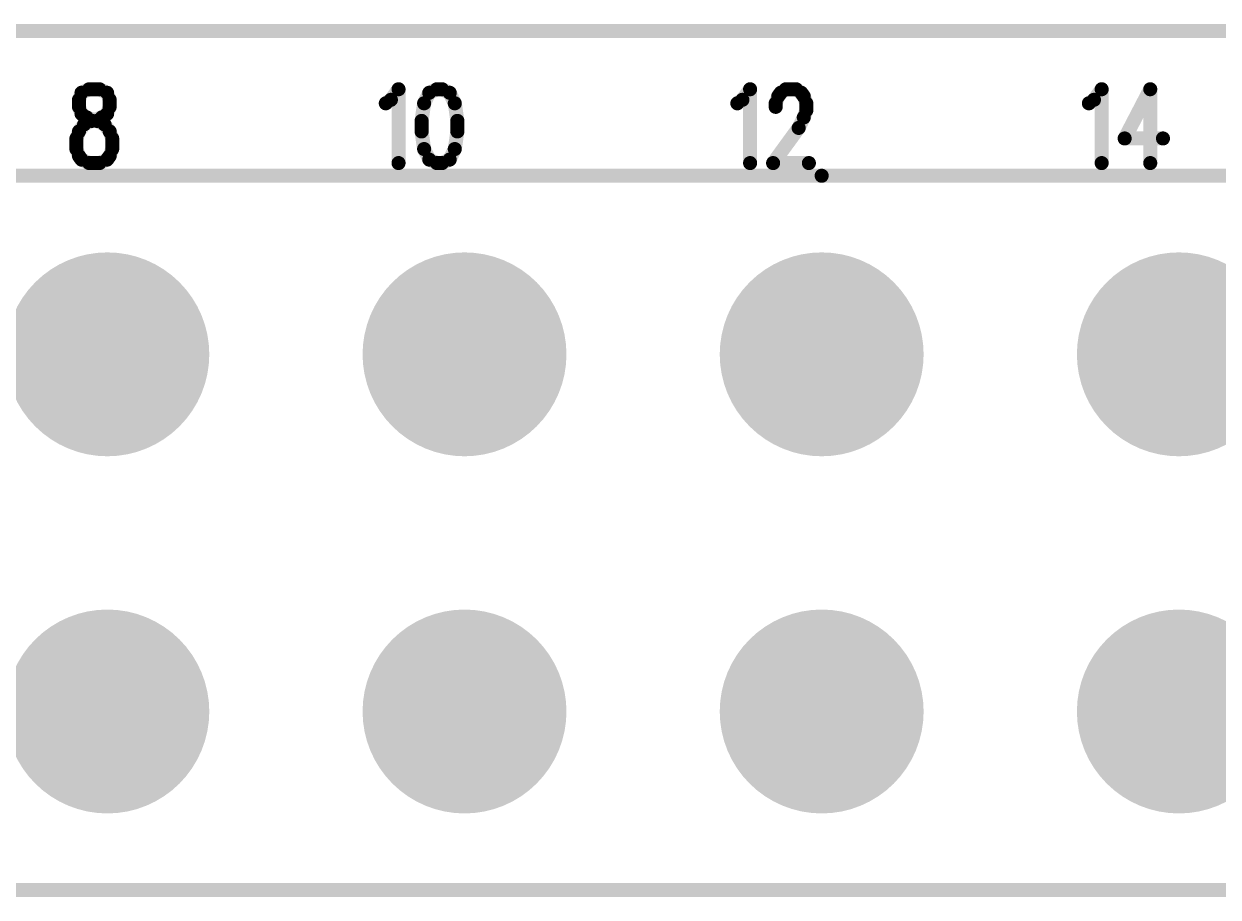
# Model space of a CAD drawing. Extents: x 97 to 206, y 100 to 175.
# Drawn here: x 158.33 to 166.82, y 168.84 to 175.05 of the extents above; entities that cross this region are included whole.
import ezdxf

# ---------------------------------------------------------------- set-up
doc = ezdxf.new("R2010")
doc.units = 0
doc.layers.get('0').update_dxf_attribs({"linetype": 'CONTINUOUS'})
doc.layers.add('MASK-TOP_PHO', color=10, linetype='CONTINUOUS')
doc.layers.add('SILK-TOP_PHO', color=9, linetype='CONTINUOUS')

# ---------------------------------------------------------------- blocks, each defined once
blk = doc.blocks.new('ROUND_1')
at = {"const_width": 0.050038}
blk.add_lwpolyline([(-0.025018, 0, 1), (0.025018, 0, 1)], format="xyb", close=True, dxfattribs=at)
blk = doc.blocks.new('ROUND_235')
at = {"const_width": 0.725042}
blk.add_lwpolyline([(-0.362522, 0, 1), (0.362522, 0, 1)], format="xyb", close=True, dxfattribs=at)

msp = doc.modelspace()

# ---------------------------------------------------------------- linework, layer by layer
at = {"layer": 'MASK-TOP_PHO', "const_width": 0.100076}
msp.add_lwpolyline([(102.00005, 174.999904), (203.000102, 174.999904)], dxfattribs=at)
at = {"layer": 'SILK-TOP_PHO', "const_width": 0.100076}
for points in [[(102.00005, 174.999904), (203.000102, 174.999904)], [(158.790894, 174.585122), (158.736284, 174.559976)], [(158.863538, 174.585122), (158.790894, 174.585122)], [(158.918148, 174.559976), (158.863538, 174.585122)], [(160.936432, 174.509938), (160.990788, 174.585122)], [(160.990788, 174.585122), (160.990788, 174.060104)], [(161.263584, 174.585122), (161.208974, 174.559976)], [(161.299906, 174.585122), (161.263584, 174.585122)], [(161.354516, 174.559976), (161.299906, 174.585122)], [(163.4363, 174.509938), (163.49091, 174.585122)], [(163.49091, 174.585122), (163.49091, 174.060104)], [(163.709096, 174.559976), (163.745418, 174.585122)], [(163.745418, 174.585122), (163.818062, 174.585122)], [(163.818062, 174.585122), (163.854638, 174.559976)], [(165.936422, 174.509938), (165.991032, 174.585122)], [(165.991032, 174.585122), (165.991032, 174.060104)], [(166.336472, 174.585122), (166.154608, 174.23511)], [(166.336472, 174.585122), (166.336472, 174.060104)], [(158.736284, 174.559976), (158.71825, 174.509938)], [(158.71825, 174.509938), (158.71825, 174.4599)], [(158.936436, 174.509938), (158.918148, 174.559976)], [(158.936436, 174.4599), (158.936436, 174.509938)], [(160.90011, 174.485046), (160.936432, 174.509938)], [(161.172652, 174.485046), (161.154618, 174.360078)], [(161.208974, 174.559976), (161.172652, 174.485046)], [(161.390838, 174.485046), (161.354516, 174.559976)], [(161.409126, 174.360078), (161.390838, 174.485046)], [(163.399978, 174.485046), (163.4363, 174.509938)], [(163.672774, 174.485046), (163.690808, 174.535084)], [(163.672774, 174.4599), (163.672774, 174.485046)], [(163.690808, 174.535084), (163.709096, 174.559976)], [(163.854638, 174.559976), (163.872672, 174.535084)], [(163.872672, 174.535084), (163.89096, 174.485046)], [(163.89096, 174.485046), (163.89096, 174.435008)], [(165.9001, 174.485046), (165.936422, 174.509938)], [(158.71825, 174.4599), (158.736284, 174.410116)], [(158.736284, 174.410116), (158.772606, 174.38497)], [(158.881826, 174.38497), (158.918148, 174.410116)], [(158.918148, 174.410116), (158.936436, 174.4599)], [(163.89096, 174.435008), (163.872672, 174.38497)], [(158.71825, 174.284894), (158.754572, 174.334932)], [(158.754572, 174.334932), (158.809182, 174.360078)], [(158.772606, 174.38497), (158.845504, 174.360078)], [(158.809182, 174.360078), (158.881826, 174.38497)], [(158.845504, 174.360078), (158.900114, 174.334932)], [(158.900114, 174.334932), (158.936436, 174.284894)], [(161.154618, 174.360078), (161.154618, 174.284894)], [(161.409126, 174.284894), (161.409126, 174.360078)], [(163.83635, 174.31004), (163.654486, 174.060104)], [(163.872672, 174.38497), (163.83635, 174.31004)], [(158.699962, 174.23511), (158.71825, 174.284894)], [(158.699962, 174.159926), (158.699962, 174.23511)], [(158.936436, 174.284894), (158.95447, 174.23511)], [(158.95447, 174.23511), (158.95447, 174.159926)], [(161.154618, 174.284894), (161.172652, 174.159926)], [(161.390838, 174.159926), (161.409126, 174.284894)], [(166.154608, 174.23511), (166.42715, 174.23511)], [(158.71825, 174.109888), (158.699962, 174.159926)], [(158.95447, 174.159926), (158.936436, 174.109888)], [(161.172652, 174.159926), (161.208974, 174.084996)], [(161.354516, 174.084996), (161.390838, 174.159926)], [(158.736284, 174.084996), (158.71825, 174.109888)], [(158.790894, 174.060104), (158.736284, 174.084996)], [(158.863538, 174.060104), (158.790894, 174.060104)], [(158.918148, 174.084996), (158.863538, 174.060104)], [(158.936436, 174.109888), (158.918148, 174.084996)], [(161.208974, 174.084996), (161.263584, 174.060104)], [(161.263584, 174.060104), (161.299906, 174.060104)], [(161.299906, 174.060104), (161.354516, 174.084996)], [(163.654486, 174.060104), (163.908994, 174.060104)], [(150.029926, 173.969934), (163.999926, 173.969934)], [(163.999926, 173.969934), (175.429926, 173.969934)], [(175.429926, 168.889934), (150.029926, 168.889934)]]:
    msp.add_lwpolyline(points, dxfattribs=at)

# ---------------------------------------------------------------- block references
at = {"layer": 'MASK-TOP_PHO'}
for p in [(158.919926, 172.699934), (161.459926, 172.699934), (163.999926, 172.699934), (166.539926, 172.699934), (158.919926, 170.159934), (161.459926, 170.159934), (163.999926, 170.159934), (166.539926, 170.159934)]:
    msp.add_blockref('ROUND_235', p, dxfattribs=at)
at = {"layer": 'SILK-TOP_PHO'}
for p in [(158.790894, 174.585122), (158.790894, 174.585122), (158.863538, 174.585122), (160.990788, 174.585122), (161.263584, 174.585122), (161.263584, 174.585122), (161.299906, 174.585122), (163.49091, 174.585122), (163.745418, 174.585122), (163.818062, 174.585122), (165.991032, 174.585122), (166.336472, 174.585122), (166.336472, 174.585122), (158.71825, 174.509938), (158.736284, 174.559976), (158.918148, 174.559976), (158.936436, 174.509938), (160.90011, 174.485046), (160.936432, 174.509938), (161.172652, 174.485046), (161.208974, 174.559976), (161.354516, 174.559976), (161.390838, 174.485046), (163.399978, 174.485046), (163.4363, 174.509938), (163.672774, 174.485046), (163.690808, 174.535084), (163.709096, 174.559976), (163.854638, 174.559976), (163.872672, 174.535084), (163.89096, 174.485046), (165.9001, 174.485046), (165.936422, 174.509938), (158.71825, 174.4599), (158.736284, 174.410116), (158.918148, 174.410116), (158.936436, 174.4599), (163.672774, 174.4599), (163.89096, 174.435008), (158.754572, 174.334932), (158.772606, 174.38497), (158.809182, 174.360078), (158.845504, 174.360078), (158.881826, 174.38497), (158.900114, 174.334932), (161.154618, 174.360078), (161.409126, 174.360078), (163.83635, 174.31004), (163.872672, 174.38497), (158.699962, 174.23511), (158.71825, 174.284894), (158.936436, 174.284894), (158.95447, 174.23511), (161.154618, 174.284894), (161.409126, 174.284894), (166.154608, 174.23511), (166.42715, 174.23511), (158.699962, 174.159926), (158.95447, 174.159926), (161.172652, 174.159926), (161.390838, 174.159926), (158.71825, 174.109888), (158.736284, 174.084996), (158.790894, 174.060104), (158.863538, 174.060104), (158.918148, 174.084996), (158.936436, 174.109888), (160.990788, 174.060104), (161.208974, 174.084996), (161.263584, 174.060104), (161.299906, 174.060104), (161.354516, 174.084996), (163.49091, 174.060104), (163.654486, 174.060104), (163.908994, 174.060104), (165.991032, 174.060104), (166.336472, 174.060104), (163.999926, 173.969934)]:
    msp.add_blockref('ROUND_1', p, dxfattribs=at)

doc.saveas('drawing.dxf')
